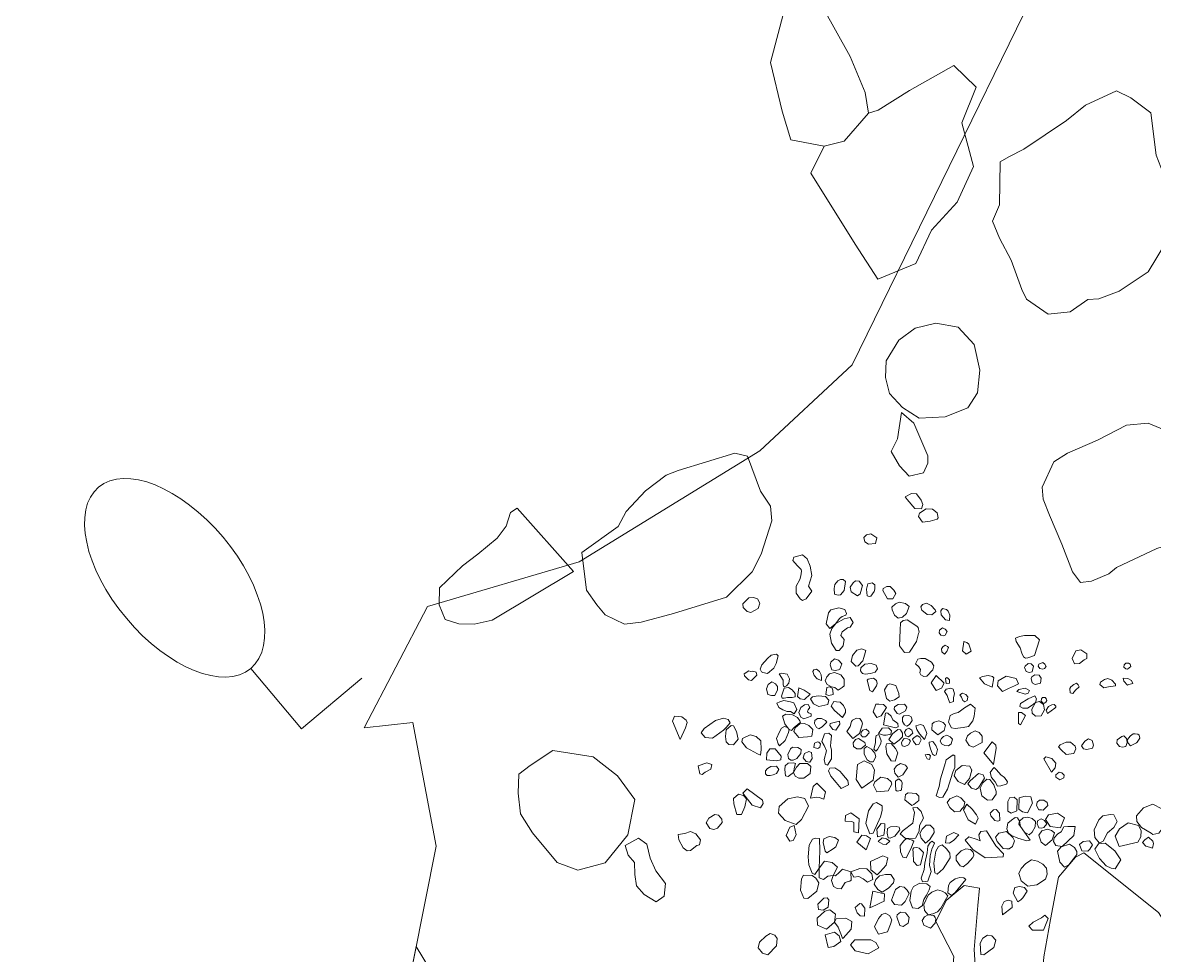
# Model space of a CAD drawing. Header units: metres. Extents: x -10443 to -4073, y -33280 to -26846.
# Drawn here: x -7935.38 to -7928.21, y -29708.16 to -29702.25 of the extents above; entities that cross this region are included whole.
import ezdxf

# ---------------------------------------------------------------- set-up
doc = ezdxf.new("R2010")
doc.units = ezdxf.units.M
doc.header["$MEASUREMENT"] = 0
doc.linetypes.add('CONTINUOUS_1', pattern=[0])
doc.linetypes.add('CONTINUOUS_2', pattern=[0])
for name, color, linetype, lineweight in [('木', 254, 'CONTINUOUS_2', 18), ('石', 241, 'CONTINUOUS_2', 18), ('護岸', 241, 'CONTINUOUS_2', 18)]:
    doc.layers.add(name, color=color, linetype=linetype, lineweight=lineweight)

msp = doc.modelspace()

# ---------------------------------------------------------------- linework, layer by layer
at = {"layer": '木', "color": 1, "linetype": 'CONTINUOUS_1', "lineweight": 18}
for p, q in [((-7933.618, -29706.7295), (-7933.9394, -29706.3465)), ((-7933.235, -29706.4081), (-7933.618, -29706.7295))]:
    msp.add_line(p, q, dxfattribs=at)
msp.add_ellipse((-7934.4215, -29705.7719), major_axis=(-0.4821, 0.5745), ratio=0.533333, dxfattribs=at)
at = {"layer": '石', "color": 4, "linetype": 'CONTINUOUS_2', "lineweight": 18, "flags": 128}
for points in [[(-7930.3068, -29703.0378), (-7930.5165, -29702.9964), (-7930.5727, -29702.8156), (-7930.6466, -29702.5065), (-7930.5567, -29702.1713), (-7930.316, -29702.1549), (-7930.1418, -29702.4699), (-7930.0463, -29702.6974), (-7930.0261, -29702.8288)], [(-7929.1915, -29703.1362), (-7929.1961, -29703.4087), (-7929.2398, -29703.5125), (-7929.1954, -29703.6201), (-7929.1211, -29703.7593), (-7929.0528, -29703.9459), (-7929.0235, -29704.0061), (-7928.8859, -29704.1027), (-7928.748, -29704.0859), (-7928.6356, -29704.0093), (-7928.5659, -29704.0039), (-7928.4368, -29703.9556), (-7928.2531, -29703.8333), (-7928.089, -29703.5613), (-7928.0843, -29703.3983), (-7928.2019, -29703.094), (-7928.2361, -29702.8258), (-7928.3622, -29702.7302), (-7928.4546, -29702.6875), (-7928.6508, -29702.778), (-7928.7708, -29702.8751), (-7929.0403, -29703.0552), (-7929.1368, -29703.1044), (-7929.1915, -29703.1362)], [(-7929.8108, -29704.6932), (-7929.7052, -29704.7601), (-7929.5392, -29704.7516), (-7929.3958, -29704.695), (-7929.3338, -29704.6004), (-7929.3193, -29704.4576), (-7929.3549, -29704.293), (-7929.4569, -29704.1842), (-7929.5987, -29704.1583), (-7929.7304, -29704.191), (-7929.8331, -29704.2666), (-7929.9137, -29704.3979), (-7929.9172, -29704.5033), (-7929.8933, -29704.6034), (-7929.8108, -29704.6932)], [(-7929.6493, -29704.9995), (-7929.7387, -29704.7918), (-7929.8156, -29704.7255), (-7929.8417, -29704.8923), (-7929.8813, -29704.9715), (-7929.8297, -29705.0625), (-7929.7681, -29705.1275), (-7929.6759, -29705.1067), (-7929.6495, -29705.0456), (-7929.6493, -29704.9995)], [(-7928.8507, -29705.0381), (-7928.9248, -29705.1969), (-7928.9187, -29705.2743), (-7928.8789, -29705.3751), (-7928.8001, -29705.5588), (-7928.7334, -29705.7338), (-7928.6817, -29705.8011), (-7928.613, -29705.793), (-7928.5027, -29705.7476), (-7928.4543, -29705.707), (-7928.1991, -29705.5871), (-7928.0964, -29705.555), (-7927.866, -29705.3971), (-7927.7318, -29705.3128), (-7927.6659, -29705.2622), (-7927.6444, -29705.1192), (-7927.6083, -29705.0583), (-7927.6531, -29704.9404), (-7927.7347, -29704.8038), (-7927.8613, -29704.7569), (-7927.9598, -29704.7406), (-7928.1018, -29704.855), (-7928.2538, -29704.7917), (-7928.3908, -29704.8054), (-7928.5733, -29704.8996), (-7928.7651, -29704.9828), (-7928.8507, -29705.0381)], [(-7932.1694, -29706.9613), (-7932.0257, -29706.8672), (-7931.7697, -29706.9069), (-7931.6159, -29707.027), (-7931.5052, -29707.178), (-7931.5507, -29707.4017), (-7931.6931, -29707.5795), (-7931.8671, -29707.6249), (-7931.9983, -29707.5759), (-7932.155, -29707.3892), (-7932.2308, -29707.2673), (-7932.2453, -29707.1363), (-7932.2405, -29707.0156), (-7932.1694, -29706.9613)], [(-7928.2344, -29707.3912), (-7928.2945, -29707.3552), (-7928.3244, -29707.3158), (-7928.328, -29707.2796), (-7928.2826, -29707.2289), (-7928.2234, -29707.2059), (-7928.1672, -29707.2373), (-7928.1249, -29707.282), (-7928.1403, -29707.3311), (-7928.1857, -29707.3911), (-7928.2232, -29707.399), (-7928.2344, -29707.3912)], [(-7931.5682, -29707.4679), (-7931.4834, -29707.4215), (-7931.4292, -29707.4608), (-7931.4081, -29707.5491), (-7931.3728, -29707.6291), (-7931.3125, -29707.7093), (-7931.3195, -29707.7894), (-7931.3707, -29707.8253), (-7931.4475, -29707.7801), (-7931.4945, -29707.7241), (-7931.5055, -29707.6521), (-7931.5085, -29707.5769), (-7931.5485, -29707.5292), (-7931.5682, -29707.4679)], [(-7928.5186, -29707.598), (-7928.5614, -29707.5507), (-7928.5914, -29707.4926), (-7928.5687, -29707.4578), (-7928.5256, -29707.4531), (-7928.465, -29707.5028), (-7928.4255, -29707.5592), (-7928.4622, -29707.6167), (-7928.4874, -29707.6127), (-7928.5186, -29707.598)], [(-7929.0301, -29709.6268), (-7929.0376, -29709.498), (-7929.02, -29709.1109), (-7928.9771, -29708.8157), (-7928.935, -29708.4615), (-7928.9149, -29708.1742), (-7928.8711, -29707.938), (-7928.8218, -29707.6683), (-7928.7147, -29707.5431), (-7928.6604, -29707.5152), (-7928.188, -29707.8928), (-7928.1019, -29708.0291), (-7927.9824, -29708.3476), (-7927.9604, -29708.6738), (-7928.0807, -29708.8958), (-7928.3, -29709.0304), (-7928.3834, -29709.1711), (-7928.6211, -29709.625), (-7928.7874, -29709.768), (-7928.8566, -29709.7518)], [(-7929.4386, -29708.4345), (-7929.4956, -29708.295), (-7929.4849, -29708.1729), (-7929.598, -29707.9497), (-7929.5326, -29707.8171), (-7929.4185, -29707.7213), (-7929.3221, -29707.7394), (-7929.3335, -29707.8479), (-7929.3561, -29708.1285), (-7929.3463, -29708.2581), (-7929.3389, -29708.4144), (-7929.3983, -29708.4573), (-7929.4386, -29708.4345)]]:
    msp.add_lwpolyline(points, dxfattribs=at)
for points in [[(-7930.3068, -29703.0378), (-7930.3909, -29703.2092), (-7930.1102, -29703.6575), (-7929.9654, -29703.8806), (-7929.726, -29703.7805), (-7929.6269, -29703.5701), (-7929.4642, -29703.3912), (-7929.3609, -29703.1667), (-7929.4347, -29702.8892), (-7929.3429, -29702.6638), (-7929.4837, -29702.5255), (-7929.7656, -29702.6844), (-7929.9638, -29702.8084), (-7930.0261, -29702.8288), (-7930.18, -29703.0057)], [(-7931.841, -29705.6117), (-7931.812, -29705.8504), (-7931.7464, -29705.9428), (-7931.6935, -29706.0059), (-7931.5709, -29706.0664), (-7931.4659, -29706.054), (-7931.2617, -29705.9982), (-7930.9255, -29705.8954), (-7930.7628, -29705.7345), (-7930.7045, -29705.6223), (-7930.6384, -29705.4114), (-7930.6453, -29705.3176), (-7930.7086, -29705.2233), (-7930.791, -29705.0016), (-7930.8716, -29704.9815), (-7931.2323, -29705.093), (-7931.3084, -29705.121), (-7931.4386, -29705.2222), (-7931.5605, -29705.3524), (-7931.6121, -29705.4475)], [(-7929.6895, -29705.3345), (-7929.7311, -29705.3327), (-7929.78, -29705.2758), (-7929.7934, -29705.2599), (-7929.7524, -29705.2384), (-7929.7217, -29705.2398), (-7929.6906, -29705.2811), (-7929.6801, -29705.3077)], [(-7932.4093, -29706.0407), (-7932.5241, -29706.0654), (-7932.6214, -29706.0633), (-7932.7079, -29706.0363), (-7932.7453, -29705.9442), (-7932.7445, -29705.8359), (-7932.598, -29705.6971), (-7932.5006, -29705.6233), (-7932.379, -29705.5213), (-7932.3203, -29705.4441), (-7932.2932, -29705.3576), (-7932.2519, -29705.3309), (-7931.8949, -29705.7326)], [(-7929.6347, -29705.4124), (-7929.6829, -29705.4198), (-7929.7093, -29705.3841), (-7929.7029, -29705.3622), (-7929.6607, -29705.3351), (-7929.6204, -29705.3367), (-7929.5897, -29705.3605), (-7929.5829, -29705.3926), (-7929.5908, -29705.4015)], [(-7929.98, -29705.554), (-7930.0246, -29705.5599), (-7930.048, -29705.5442), (-7930.0555, -29705.5166), (-7930.0385, -29705.4992), (-7930.0103, -29705.4944), (-7929.9726, -29705.5187)], [(-7930.4057, -29705.8262), (-7930.3852, -29705.8562), (-7930.4204, -29705.9058), (-7930.4431, -29705.9166), (-7930.4589, -29705.9063), (-7930.4839, -29705.8694), (-7930.4826, -29705.8246), (-7930.461, -29705.7829), (-7930.4538, -29705.7591), (-7930.4506, -29705.7305), (-7930.4523, -29705.7201), (-7930.4783, -29705.6947), (-7930.505, -29705.6628), (-7930.4987, -29705.6422), (-7930.444, -29705.6258), (-7930.4149, -29705.6521), (-7930.3939, -29705.6982), (-7930.3837, -29705.7582)], [(-7930.1787, -29705.8521), (-7930.2023, -29705.8802), (-7930.2185, -29705.8819), (-7930.2399, -29705.8762), (-7930.2437, -29705.8393), (-7930.2378, -29705.8154), (-7930.2202, -29705.7913), (-7930.2035, -29705.7831), (-7930.1855, -29705.7834), (-7930.17, -29705.7963)], [(-7930.078, -29705.8734), (-7930.0953, -29705.8856), (-7930.1354, -29705.8602), (-7930.1407, -29705.8324), (-7930.1232, -29705.8035), (-7930.1072, -29705.7917), (-7930.0839, -29705.7941), (-7930.0626, -29705.8204)], [(-7930.0104, -29705.8891), (-7930.0218, -29705.8916), (-7930.0342, -29705.8871), (-7930.0381, -29705.8439), (-7930.0288, -29705.8109), (-7930.0026, -29705.8047), (-7929.9845, -29705.8178), (-7929.9847, -29705.8439), (-7929.9886, -29705.8598)], [(-7929.8712, -29705.9049), (-7929.9047, -29705.9062), (-7929.9346, -29705.8518), (-7929.9327, -29705.84), (-7929.9085, -29705.8284), (-7929.8871, -29705.8277), (-7929.8643, -29705.8511), (-7929.8529, -29705.8722)], [(-7930.7242, -29705.9672), (-7930.7713, -29705.9913), (-7930.7946, -29705.986), (-7930.8186, -29705.9602), (-7930.821, -29705.9362), (-7930.7831, -29705.8985), (-7930.7547, -29705.8971), (-7930.7285, -29705.9058), (-7930.7129, -29705.9328)], [(-7929.7852, -29705.998), (-7929.8104, -29706.0223), (-7929.8365, -29706.0277), (-7929.8597, -29706.0086), (-7929.8748, -29705.9756), (-7929.8784, -29705.9582), (-7929.8538, -29705.9368), (-7929.8308, -29705.9277), (-7929.7907, -29705.9342), (-7929.7684, -29705.9532)], [(-7929.6249, -29706.006), (-7929.6536, -29706.0057), (-7929.6884, -29705.9782), (-7929.6938, -29705.9568), (-7929.6831, -29705.9414), (-7929.6571, -29705.9339), (-7929.6285, -29705.9484), (-7929.6025, -29705.9746), (-7929.5997, -29705.9864)], [(-7930.2315, -29706.0623), (-7930.2696, -29706.0939), (-7930.2939, -29706.0635), (-7930.2794, -29705.9936), (-7930.2631, -29705.9751), (-7930.2139, -29705.9633), (-7930.1744, -29705.9739), (-7930.1643, -29705.9985), (-7930.1697, -29706.0089), (-7930.1917, -29706.0179), (-7930.2094, -29706.0292)], [(-7929.5125, -29706.0435), (-7929.5378, -29706.0396), (-7929.5645, -29706.0077), (-7929.566, -29705.9806), (-7929.5563, -29705.9678), (-7929.5319, -29705.9725), (-7929.5197, -29705.9843), (-7929.5107, -29706.0082)], [(-7930.1801, -29706.1643), (-7930.1868, -29706.2042), (-7930.2112, -29706.2329), (-7930.2292, -29706.2339), (-7930.2591, -29706.1869), (-7930.2708, -29706.1294), (-7930.2586, -29706.0933), (-7930.2315, -29706.0623), (-7930.1801, -29706.0321), (-7930.1415, -29706.0233), (-7930.1231, -29706.0551), (-7930.141, -29706.0843), (-7930.1576, -29706.0899), (-7930.1912, -29706.1146), (-7930.2015, -29706.1374)], [(-7929.7211, -29706.1749), (-7929.7657, -29706.2442), (-7929.7977, -29706.2462), (-7929.8296, -29706.2039), (-7929.8237, -29706.1033), (-7929.8226, -29706.0582), (-7929.8058, -29706.0423), (-7929.7794, -29706.0379), (-7929.7194, -29706.0778), (-7929.7107, -29706.0882), (-7929.7034, -29706.1158), (-7929.7081, -29706.125)], [(-7929.5397, -29706.1349), (-7929.5517, -29706.1394), (-7929.5663, -29706.1359), (-7929.5774, -29706.12), (-7929.5747, -29706.1044), (-7929.5568, -29706.0901), (-7929.5395, -29706.0976), (-7929.5266, -29706.112)], [(-7928.9731, -29706.264), (-7929.0158, -29706.2786), (-7929.0295, -29706.2812), (-7929.0441, -29706.2723), (-7929.0527, -29706.2494), (-7929.0652, -29706.2155), (-7929.0886, -29706.175), (-7929.0945, -29706.1552), (-7929.0685, -29706.144), (-7929.0371, -29706.1371), (-7928.9708, -29706.1381), (-7928.9424, -29706.1656)], [(-7930.0912, -29706.33), (-7930.1055, -29706.3317), (-7930.1345, -29706.3018), (-7930.127, -29706.2648), (-7930.0984, -29706.2313), (-7930.068, -29706.2216), (-7930.0421, -29706.2328), (-7930.054, -29706.2767), (-7930.0619, -29706.2983)], [(-7929.5299, -29706.2384), (-7929.5435, -29706.2561), (-7929.561, -29706.2408), (-7929.562, -29706.2228), (-7929.5536, -29706.2102), (-7929.5386, -29706.2), (-7929.5239, -29706.2081), (-7929.5192, -29706.2137)], [(-7929.3751, -29706.2366), (-7929.4058, -29706.257), (-7929.4298, -29706.2347), (-7929.422, -29706.1785), (-7929.4208, -29706.1757), (-7929.4012, -29706.1823), (-7929.3895, -29706.192)], [(-7928.6886, -29706.3153), (-7928.7195, -29706.3164), (-7928.7349, -29706.2833), (-7928.7115, -29706.2353), (-7928.6792, -29706.2294), (-7928.6428, -29706.2538), (-7928.6415, -29706.2828), (-7928.6578, -29706.2929)], [(-7930.6652, -29706.3781), (-7930.6951, -29706.3725), (-7930.7029, -29706.3688), (-7930.7122, -29706.3521), (-7930.702, -29706.3239), (-7930.6647, -29706.284), (-7930.6423, -29706.2628), (-7930.6075, -29706.2564), (-7930.5969, -29706.2672), (-7930.6109, -29706.3152), (-7930.6259, -29706.3443)], [(-7930.2148, -29706.3557), (-7930.2356, -29706.3591), (-7930.2572, -29706.3559), (-7930.2692, -29706.3247), (-7930.2637, -29706.3059), (-7930.2408, -29706.2867), (-7930.2164, -29706.2933), (-7930.1941, -29706.3171), (-7930.2067, -29706.3513)], [(-7929.6558, -29706.3965), (-7929.6752, -29706.3987), (-7929.6929, -29706.3875), (-7929.6995, -29706.3754), (-7929.695, -29706.3527), (-7929.707, -29706.3356), (-7929.7284, -29706.317), (-7929.713, -29706.2876), (-7929.6947, -29706.284), (-7929.6659, -29706.2846), (-7929.6261, -29706.3067), (-7929.6107, -29706.3292), (-7929.6182, -29706.3555)], [(-7930.7668, -29706.424), (-7930.7847, -29706.4185), (-7930.8104, -29706.3945), (-7930.814, -29706.3809), (-7930.7837, -29706.3626), (-7930.772, -29706.3662), (-7930.759, -29706.3639), (-7930.7364, -29706.3701), (-7930.7334, -29706.3897)], [(-7930.5668, -29706.4201), (-7930.5924, -29706.3802), (-7930.5771, -29706.3759), (-7930.54, -29706.3826), (-7930.5259, -29706.4117), (-7930.5305, -29706.4399), (-7930.5448, -29706.4575), (-7930.5577, -29706.4628), (-7930.5642, -29706.4588), (-7930.5668, -29706.4492)], [(-7930.3234, -29706.4233), (-7930.3513, -29706.4125), (-7930.3695, -29706.3923), (-7930.3781, -29706.3665), (-7930.3726, -29706.3548), (-7930.3549, -29706.3505), (-7930.3364, -29706.3669), (-7930.3261, -29706.3877), (-7930.3235, -29706.4091)], [(-7930.2181, -29706.4841), (-7930.2376, -29706.4684), (-7930.2592, -29706.464), (-7930.2872, -29706.4487), (-7930.3, -29706.4259), (-7930.2886, -29706.3989), (-7930.2718, -29706.3807), (-7930.2411, -29706.3717), (-7930.2008, -29706.3872), (-7930.1795, -29706.4145), (-7930.1801, -29706.4575), (-7930.1918, -29706.4673)], [(-7930.0117, -29706.378), (-7930.0461, -29706.3821), (-7930.0637, -29706.3779), (-7930.0752, -29706.3628), (-7930.0735, -29706.3437), (-7930.0495, -29706.3188), (-7930.0075, -29706.3155), (-7929.9776, -29706.3258), (-7929.9693, -29706.3483), (-7929.9821, -29706.3697)], [(-7928.9883, -29706.3684), (-7929.0072, -29706.3732), (-7929.0266, -29706.3659), (-7929.0364, -29706.3402), (-7929.0327, -29706.3324), (-7929.0133, -29706.3161), (-7928.9946, -29706.3178), (-7928.9788, -29706.3329)], [(-7928.9111, -29706.3461), (-7928.921, -29706.352), (-7928.9398, -29706.3465), (-7928.9501, -29706.3324), (-7928.9451, -29706.3187), (-7928.9215, -29706.3083), (-7928.9088, -29706.3206), (-7928.9002, -29706.3338)], [(-7928.3837, -29706.3511), (-7928.3957, -29706.3494), (-7928.407, -29706.3388), (-7928.405, -29706.3229), (-7928.395, -29706.3122), (-7928.3784, -29706.3124), (-7928.3681, -29706.3203), (-7928.3636, -29706.3342)], [(-7930.6013, -29706.4814), (-7930.6198, -29706.5171), (-7930.6405, -29706.5191), (-7930.6637, -29706.5126), (-7930.6721, -29706.4759), (-7930.6601, -29706.4493), (-7930.6386, -29706.4313), (-7930.6142, -29706.445), (-7930.6014, -29706.4603)], [(-7930.0002, -29706.4958), (-7930.0176, -29706.4856), (-7930.0331, -29706.4207), (-7930.0277, -29706.4145), (-7929.9944, -29706.4078), (-7929.9746, -29706.423), (-7929.9705, -29706.4426), (-7929.9738, -29706.4577)], [(-7929.8613, -29706.5447), (-7929.8891, -29706.5539), (-7929.9107, -29706.5366), (-7929.9242, -29706.4824), (-7929.904, -29706.4495), (-7929.8891, -29706.4441), (-7929.8516, -29706.4551), (-7929.8328, -29706.5049), (-7929.83, -29706.5273)], [(-7929.563, -29706.4717), (-7929.5962, -29706.4871), (-7929.6274, -29706.4372), (-7929.5965, -29706.3918), (-7929.5475, -29706.4375), (-7929.5482, -29706.4451)], [(-7929.5122, -29706.4409), (-7929.5341, -29706.4415), (-7929.5378, -29706.4104), (-7929.5283, -29706.4048), (-7929.5216, -29706.4086), (-7929.5128, -29706.419)], [(-7929.242, -29706.4649), (-7929.2893, -29706.4443), (-7929.3216, -29706.4059), (-7929.3025, -29706.397), (-7929.2664, -29706.3915), (-7929.24, -29706.3976), (-7929.2321, -29706.407)], [(-7929.1376, -29706.4728), (-7929.1753, -29706.4926), (-7929.2075, -29706.4571), (-7929.2035, -29706.4253), (-7929.1527, -29706.3957), (-7929.0891, -29706.4097), (-7929.0742, -29706.4443), (-7929.0997, -29706.4575)], [(-7928.9355, -29706.4398), (-7928.9689, -29706.4489), (-7928.9876, -29706.4386), (-7928.9946, -29706.4106), (-7928.9898, -29706.3995), (-7928.9708, -29706.3875), (-7928.9432, -29706.3903), (-7928.9302, -29706.4086)], [(-7928.7141, -29706.4853), (-7928.7308, -29706.5048), (-7928.7468, -29706.5017), (-7928.7498, -29706.4728), (-7928.743, -29706.4631), (-7928.7245, -29706.4476), (-7928.7067, -29706.4398), (-7928.6965, -29706.4501), (-7928.6904, -29706.4639)], [(-7928.505, -29706.4623), (-7928.5335, -29706.4685), (-7928.5588, -29706.4489), (-7928.5555, -29706.4338), (-7928.529, -29706.4169), (-7928.5092, -29706.4109), (-7928.4831, -29706.4209), (-7928.4603, -29706.446), (-7928.4594, -29706.4576)], [(-7928.3748, -29706.4475), (-7928.3848, -29706.4524), (-7928.407, -29706.4273), (-7928.4117, -29706.4077), (-7928.3831, -29706.4108), (-7928.358, -29706.4239), (-7928.3499, -29706.442)], [(-7930.5775, -29706.5225), (-7930.5602, -29706.4718), (-7930.5332, -29706.4664), (-7930.5082, -29706.4832), (-7930.4908, -29706.5048), (-7930.4902, -29706.5271), (-7930.5093, -29706.5306), (-7930.5389, -29706.5318), (-7930.5593, -29706.5348), (-7930.5717, -29706.5341)], [(-7930.476, -29706.5237), (-7930.4677, -29706.4687), (-7930.4323, -29706.4847), (-7930.3956, -29706.5097), (-7930.4307, -29706.5439), (-7930.4589, -29706.5393)], [(-7930.2832, -29706.5744), (-7930.3397, -29706.5887), (-7930.3744, -29706.5699), (-7930.3919, -29706.5397), (-7930.3808, -29706.5257), (-7930.3448, -29706.5198), (-7930.2968, -29706.5245), (-7930.2774, -29706.5467)], [(-7930.2502, -29706.5121), (-7930.277, -29706.5183), (-7930.2953, -29706.5116), (-7930.2891, -29706.4676), (-7930.2731, -29706.4631), (-7930.2556, -29706.472), (-7930.2507, -29706.4853)], [(-7929.4861, -29706.5559), (-7929.5108, -29706.5649), (-7929.5179, -29706.5433), (-7929.5274, -29706.5189), (-7929.5439, -29706.4927), (-7929.5331, -29706.4774), (-7929.5039, -29706.4709), (-7929.4888, -29706.4787), (-7929.4811, -29706.5084), (-7929.4873, -29706.531)], [(-7929.3999, -29706.5495), (-7929.4142, -29706.5588), (-7929.4282, -29706.5496), (-7929.4369, -29706.528), (-7929.4468, -29706.5143), (-7929.4287, -29706.5033), (-7929.4091, -29706.511), (-7929.3965, -29706.5261), (-7929.3956, -29706.5296)], [(-7929.0331, -29706.5091), (-7929.0853, -29706.4931), (-7929.0734, -29706.481), (-7929.0316, -29706.4727), (-7929.0051, -29706.4856), (-7929.0126, -29706.5034)], [(-7929.0175, -29706.5986), (-7929.0464, -29706.598), (-7929.0657, -29706.5876), (-7929.0612, -29706.5697), (-7929.0143, -29706.5392), (-7928.9721, -29706.5198), (-7928.9604, -29706.54), (-7928.9673, -29706.5635), (-7928.9889, -29706.5799)], [(-7930.4963, -29706.6342), (-7930.5198, -29706.6193), (-7930.5399, -29706.6188), (-7930.5686, -29706.6091), (-7930.5926, -29706.5945), (-7930.606, -29706.5673), (-7930.5864, -29706.5587), (-7930.5622, -29706.5501), (-7930.5187, -29706.5578), (-7930.4983, -29706.5643), (-7930.4794, -29706.6066)], [(-7930.3894, -29706.6499), (-7930.4345, -29706.6665), (-7930.455, -29706.6561), (-7930.466, -29706.6252), (-7930.4551, -29706.5941), (-7930.4309, -29706.5769), (-7930.4073, -29706.576), (-7930.3965, -29706.5945), (-7930.4077, -29706.6093), (-7930.4109, -29706.6168), (-7930.4106, -29706.6228), (-7930.4046, -29706.628), (-7930.3876, -29706.6342)], [(-7930.1897, -29706.6576), (-7930.2418, -29706.6139), (-7930.2618, -29706.5858), (-7930.2444, -29706.5559), (-7930.2291, -29706.5572), (-7930.205, -29706.5606), (-7930.1843, -29706.5811), (-7930.172, -29706.6085), (-7930.171, -29706.6265)], [(-7929.9444, -29706.6463), (-7929.9723, -29706.6573), (-7929.9962, -29706.6225), (-7929.9785, -29706.574), (-7929.9592, -29706.5737), (-7929.9295, -29706.5754), (-7929.9108, -29706.5934)], [(-7929.8283, -29706.6359), (-7929.8439, -29706.6324), (-7929.8619, -29706.6043), (-7929.8611, -29706.5903), (-7929.8366, -29706.5744), (-7929.7967, -29706.5732), (-7929.7833, -29706.5911), (-7929.7901, -29706.6149)], [(-7929.3907, -29706.7156), (-7929.4257, -29706.7203), (-7929.4757, -29706.7268), (-7929.4997, -29706.7221), (-7929.5192, -29706.6877), (-7929.5083, -29706.6444), (-7929.4835, -29706.6318), (-7929.4566, -29706.6258), (-7929.4423, -29706.6161), (-7929.418, -29706.5958), (-7929.3789, -29706.5735), (-7929.349, -29706.5992), (-7929.3553, -29706.6494), (-7929.3636, -29706.6776)], [(-7928.9323, -29706.6475), (-7928.968, -29706.6491), (-7928.9886, -29706.631), (-7928.9911, -29706.6048), (-7928.9673, -29706.5635), (-7928.9427, -29706.557), (-7928.9164, -29706.5757), (-7928.9105, -29706.608)], [(-7928.9144, -29706.5691), (-7928.9201, -29706.5655), (-7928.9307, -29706.5534), (-7928.9301, -29706.5392), (-7928.9236, -29706.5307), (-7928.9067, -29706.5301), (-7928.8968, -29706.5407), (-7928.8947, -29706.5489), (-7928.9023, -29706.5605)], [(-7928.8917, -29706.6329), (-7928.8992, -29706.6109), (-7928.884, -29706.5887), (-7928.8638, -29706.578), (-7928.8491, -29706.5759), (-7928.8388, -29706.5862), (-7928.8376, -29706.5923), (-7928.8438, -29706.599)], [(-7931.184, -29706.7226), (-7931.2194, -29706.7972), (-7931.2663, -29706.6807), (-7931.254, -29706.6491), (-7931.2088, -29706.6537), (-7931.1805, -29706.6748), (-7931.1746, -29706.6888)], [(-7930.9433, -29706.7372), (-7931.0144, -29706.7875), (-7931.061, -29706.7841), (-7931.086, -29706.7543), (-7931.067, -29706.7277), (-7930.9958, -29706.6774), (-7930.9445, -29706.6627), (-7930.9136, -29706.6699), (-7930.9014, -29706.6915), (-7930.927, -29706.72)], [(-7930.4968, -29706.7203), (-7930.5142, -29706.7396), (-7930.5275, -29706.7334), (-7930.5381, -29706.7218), (-7930.5561, -29706.6971), (-7930.5699, -29706.6494), (-7930.5492, -29706.6372), (-7930.5078, -29706.6408), (-7930.4757, -29706.6585), (-7930.4597, -29706.6776), (-7930.4565, -29706.6896), (-7930.4606, -29706.6915)], [(-7930.3182, -29706.716), (-7930.3394, -29706.7291), (-7930.3546, -29706.7214), (-7930.3685, -29706.6945), (-7930.3661, -29706.6767), (-7930.3477, -29706.6629), (-7930.3226, -29706.6639), (-7930.2984, -29706.6758), (-7930.2883, -29706.6878)], [(-7930.0821, -29706.7594), (-7930.1243, -29706.7916), (-7930.1508, -29706.7611), (-7930.1619, -29706.7468), (-7930.1424, -29706.7147), (-7930.132, -29706.6831), (-7930.1265, -29706.6746), (-7930.1023, -29706.6622), (-7930.0802, -29706.6641), (-7930.0673, -29706.6823), (-7930.0643, -29706.6971)], [(-7929.9308, -29706.7038), (-7929.9186, -29706.631), (-7929.9106, -29706.6279), (-7929.9031, -29706.6298), (-7929.8823, -29706.649), (-7929.8702, -29706.6719), (-7929.839, -29706.6964), (-7929.8369, -29706.7171), (-7929.8549, -29706.7239)], [(-7929.766, -29706.7009), (-7929.7815, -29706.7115), (-7929.7975, -29706.7037), (-7929.8093, -29706.683), (-7929.8089, -29706.6582), (-7929.8007, -29706.6473), (-7929.7697, -29706.6458), (-7929.7549, -29706.6531), (-7929.75, -29706.6655), (-7929.7489, -29706.6771)], [(-7929.075, -29706.6268), (-7929.0556, -29706.6259), (-7929.0309, -29706.6441), (-7929.0624, -29706.7036), (-7929.0745, -29706.6948), (-7929.0748, -29706.6691)], [(-7930.862, -29706.7452), (-7930.8509, -29706.7945), (-7930.881, -29706.83), (-7930.9095, -29706.8279), (-7930.927, -29706.8127), (-7930.9308, -29706.7781), (-7930.9263, -29706.7366), (-7930.8948, -29706.7085), (-7930.8799, -29706.7094)], [(-7930.5537, -29706.8026), (-7930.5892, -29706.8363), (-7930.5971, -29706.824), (-7930.6079, -29706.7914), (-7930.5896, -29706.7485), (-7930.5761, -29706.7253), (-7930.5576, -29706.7145), (-7930.5381, -29706.7218), (-7930.5275, -29706.7334), (-7930.5323, -29706.7531)], [(-7930.4114, -29706.7804), (-7930.4657, -29706.7846), (-7930.4977, -29706.7465), (-7930.4905, -29706.7227), (-7930.46, -29706.6972), (-7930.4309, -29706.6952), (-7930.4039, -29706.7091), (-7930.3772, -29706.7339), (-7930.3847, -29706.7756)], [(-7930.2326, -29706.7369), (-7930.2522, -29706.7332), (-7930.27, -29706.7092), (-7930.2688, -29706.6952), (-7930.2098, -29706.6811), (-7930.2075, -29706.6993)], [(-7930.0397, -29706.7762), (-7930.0474, -29706.7803), (-7930.0632, -29706.7798), (-7930.0745, -29706.7676), (-7930.0717, -29706.7509), (-7930.0602, -29706.7371), (-7930.0396, -29706.7317), (-7930.0241, -29706.7456), (-7930.0206, -29706.7556)], [(-7929.9621, -29706.7596), (-7929.9388, -29706.7254), (-7929.8983, -29706.7224), (-7929.879, -29706.7423), (-7929.8836, -29706.763), (-7929.9127, -29706.769), (-7929.9299, -29706.7704)], [(-7929.83, -29706.8022), (-7929.8651, -29706.8261), (-7929.8967, -29706.7968), (-7929.8731, -29706.7612), (-7929.839, -29706.7334), (-7929.822, -29706.7348), (-7929.8098, -29706.7569), (-7929.8101, -29706.78)], [(-7929.7729, -29706.7802), (-7929.7898, -29706.7732), (-7929.7973, -29706.7511), (-7929.7869, -29706.7345), (-7929.7698, -29706.7249), (-7929.7513, -29706.7385), (-7929.7435, -29706.7571)], [(-7929.6701, -29706.7962), (-7929.7017, -29706.7613), (-7929.7184, -29706.7329), (-7929.7249, -29706.7112), (-7929.6953, -29706.7028), (-7929.6772, -29706.7089), (-7929.6593, -29706.7471), (-7929.6552, -29706.759)], [(-7929.545, -29706.7394), (-7929.5851, -29706.7677), (-7929.6237, -29706.7364), (-7929.6213, -29706.6971), (-7929.6088, -29706.6867), (-7929.5793, -29706.6796), (-7929.5532, -29706.6896), (-7929.5373, -29706.7064)], [(-7930.7283, -29706.888), (-7930.7976, -29706.8505), (-7930.8275, -29706.8107), (-7930.8244, -29706.7904), (-7930.7756, -29706.7683), (-7930.7373, -29706.7775), (-7930.7071, -29706.8064), (-7930.7061, -29706.8611), (-7930.7098, -29706.8961)], [(-7930.2604, -29706.9194), (-7930.2851, -29706.9589), (-7930.3006, -29706.9531), (-7930.3064, -29706.9237), (-7930.2914, -29706.8698), (-7930.307, -29706.8357), (-7930.3213, -29706.8088), (-7930.3044, -29706.7615), (-7930.2771, -29706.7574), (-7930.2591, -29706.7719), (-7930.263, -29706.8164), (-7930.2653, -29706.8361), (-7930.2607, -29706.8641)], [(-7930.0749, -29706.8551), (-7930.0993, -29706.8555), (-7930.1199, -29706.8409), (-7930.1229, -29706.8175), (-7930.1077, -29706.7976), (-7930.0878, -29706.7904), (-7930.0477, -29706.8157), (-7930.0446, -29706.832)], [(-7929.9673, -29706.8608), (-7929.978, -29706.8706), (-7929.9915, -29706.8583), (-7929.9816, -29706.8185), (-7929.9804, -29706.7946), (-7929.9766, -29706.771), (-7929.9595, -29706.7661), (-7929.9454, -29706.8063), (-7929.9472, -29706.8219)], [(-7929.7722, -29706.8316), (-7929.7958, -29706.842), (-7929.8116, -29706.8363), (-7929.8164, -29706.8175), (-7929.8108, -29706.8026), (-7929.7986, -29706.79), (-7929.779, -29706.7917), (-7929.7674, -29706.7961), (-7929.7594, -29706.8067)], [(-7929.7071, -29706.8277), (-7929.7227, -29706.8302), (-7929.7407, -29706.8087), (-7929.7459, -29706.7941), (-7929.7387, -29706.7858), (-7929.7163, -29706.7717), (-7929.6999, -29706.7828), (-7929.6917, -29706.7982)], [(-7929.5015, -29706.8251), (-7929.519, -29706.838), (-7929.5418, -29706.8341), (-7929.563, -29706.8235), (-7929.5719, -29706.8045), (-7929.5629, -29706.7898), (-7929.5494, -29706.7785), (-7929.5284, -29706.7698), (-7929.5081, -29706.7792), (-7929.494, -29706.7939)], [(-7929.3061, -29706.8164), (-7929.3626, -29706.8462), (-7929.3885, -29706.8343), (-7929.4088, -29706.8017), (-7929.3986, -29706.7737), (-7929.3789, -29706.7571), (-7929.3487, -29706.7424), (-7929.3237, -29706.7533), (-7929.3053, -29706.7751)], [(-7928.6429, -29706.8601), (-7928.6625, -29706.8565), (-7928.6757, -29706.838), (-7928.6545, -29706.8084), (-7928.6318, -29706.7918), (-7928.6071, -29706.8029), (-7928.5988, -29706.8326), (-7928.6056, -29706.8512)], [(-7928.4159, -29706.8453), (-7928.4357, -29706.8414), (-7928.4526, -29706.8194), (-7928.45, -29706.7991), (-7928.42, -29706.7786), (-7928.4067, -29706.7738), (-7928.3907, -29706.791), (-7928.3873, -29706.8157), (-7928.3941, -29706.8404)], [(-7928.3645, -29706.8372), (-7928.3809, -29706.8195), (-7928.3858, -29706.8006), (-7928.3789, -29706.7875), (-7928.3652, -29706.7744), (-7928.3479, -29706.7619), (-7928.3361, -29706.7604), (-7928.3192, -29706.7636), (-7928.3095, -29706.7702), (-7928.3068, -29706.7878), (-7928.3239, -29706.8143), (-7928.3273, -29706.8171)], [(-7930.6503, -29706.9282), (-7930.6707, -29706.9264), (-7930.6701, -29706.8835), (-7930.6511, -29706.8569), (-7930.6164, -29706.8561), (-7930.5781, -29706.9031), (-7930.5801, -29706.926), (-7930.6088, -29706.9312)], [(-7930.4793, -29706.9179), (-7930.5024, -29706.9279), (-7930.5182, -29706.9278), (-7930.5315, -29706.9176), (-7930.5373, -29706.891), (-7930.5192, -29706.8554), (-7930.5064, -29706.8462), (-7930.4727, -29706.8479), (-7930.4521, -29706.8613), (-7930.4543, -29706.8867)], [(-7930.4206, -29706.9363), (-7930.4386, -29706.9129), (-7930.4306, -29706.885), (-7930.4031, -29706.8737), (-7930.3866, -29706.8803), (-7930.383, -29706.9174), (-7930.3973, -29706.9397), (-7930.3996, -29706.9407)], [(-7930.3342, -29706.846), (-7930.3459, -29706.8546), (-7930.3715, -29706.8466), (-7930.368, -29706.8212), (-7930.3493, -29706.8126), (-7930.3404, -29706.8134), (-7930.3285, -29706.8247)], [(-7929.9957, -29706.9377), (-7930.0154, -29706.9386), (-7930.0331, -29706.9259), (-7930.0526, -29706.8895), (-7930.0533, -29706.8531), (-7930.0361, -29706.8418), (-7930.0066, -29706.8572), (-7929.9844, -29706.8827), (-7929.9779, -29706.9063)], [(-7929.8572, -29706.9346), (-7929.8814, -29706.9324), (-7929.9101, -29706.8869), (-7929.9164, -29706.8414), (-7929.9111, -29706.8252), (-7929.882, -29706.822), (-7929.8533, -29706.8534), (-7929.8384, -29706.881)], [(-7929.5965, -29706.8951), (-7929.6064, -29706.8974), (-7929.6198, -29706.8898), (-7929.635, -29706.8506), (-7929.6415, -29706.8218), (-7929.6407, -29706.8129), (-7929.6186, -29706.8097), (-7929.5984, -29706.8352), (-7929.5883, -29706.8598)], [(-7929.2325, -29706.9548), (-7929.2944, -29706.881), (-7929.2422, -29706.8124), (-7929.218, -29706.8328), (-7929.2158, -29706.8523)], [(-7928.7247, -29706.8851), (-7928.7727, -29706.8912), (-7928.8035, -29706.8615), (-7928.8205, -29706.8427), (-7928.8099, -29706.8314), (-7928.7737, -29706.814), (-7928.7449, -29706.8146), (-7928.7163, -29706.8402), (-7928.7118, -29706.8554)], [(-7931.0947, -29707.0154), (-7931.1043, -29706.9632), (-7931.0493, -29706.9443), (-7931.0183, -29706.956), (-7931.0252, -29706.9843), (-7931.0604, -29707.0043), (-7931.079, -29707.0187)], [(-7930.5003, -29707.0062), (-7930.5337, -29707.0313), (-7930.5509, -29707.0268), (-7930.555, -29706.9862), (-7930.5526, -29706.9637), (-7930.5349, -29706.9465), (-7930.5014, -29706.9451), (-7930.4876, -29706.9493), (-7930.4947, -29706.9718)], [(-7930.4351, -29707.0418), (-7930.4669, -29707.0419), (-7930.4909, -29707.0302), (-7930.5003, -29707.0062), (-7930.4819, -29706.9713), (-7930.4608, -29706.95), (-7930.4116, -29706.9495), (-7930.3902, -29706.9687), (-7930.3949, -29707.0116)], [(-7929.9955, -29707.0536), (-7930.0674, -29707.1051), (-7930.1031, -29707.05), (-7930.0957, -29706.9553), (-7930.0522, -29706.9312), (-7930.0042, -29706.9546), (-7929.9872, -29706.9918)], [(-7929.8074, -29707.0203), (-7929.8375, -29707.035), (-7929.8592, -29707.0106), (-7929.8626, -29706.984), (-7929.8486, -29706.9628), (-7929.8216, -29706.9484), (-7929.7906, -29706.9601), (-7929.7772, -29706.9761)], [(-7929.639, -29706.9229), (-7929.6541, -29706.919), (-7929.6661, -29706.8948), (-7929.653, -29706.8921), (-7929.6408, -29706.8926), (-7929.6326, -29706.901)], [(-7929.5251, -29707.1121), (-7929.5545, -29707.1615), (-7929.5747, -29707.1655), (-7929.5956, -29707.1547), (-7929.5775, -29707.0947), (-7929.57, -29707.0459), (-7929.5448, -29706.9634), (-7929.5338, -29706.9258), (-7929.4894, -29706.8944), (-7929.4783, -29706.9005), (-7929.4784, -29706.975), (-7929.49, -29707.0048)], [(-7928.8649, -29707.0044), (-7928.9146, -29706.9198), (-7928.9025, -29706.9061), (-7928.8643, -29706.9165), (-7928.8381, -29706.9476), (-7928.842, -29706.9768)], [(-7930.6295, -29707.0206), (-7930.6492, -29707.0253), (-7930.6677, -29707.0243), (-7930.679, -29707.0137), (-7930.6781, -29706.9964), (-7930.6646, -29706.9815), (-7930.6436, -29706.9686), (-7930.6074, -29706.9666), (-7930.5938, -29706.9871), (-7930.6089, -29707.0127)], [(-7930.1525, -29707.0842), (-7930.1989, -29707.108), (-7930.2312, -29707.0696), (-7930.2643, -29707.0301), (-7930.2787, -29706.9961), (-7930.2704, -29706.9785), (-7930.2393, -29706.9755), (-7930.2066, -29706.9976), (-7930.1918, -29707.0152), (-7930.1735, -29707.0371), (-7930.1569, -29707.0568)], [(-7929.3854, -29707.0449), (-7929.4169, -29707.0815), (-7929.4572, -29707.0634), (-7929.4824, -29707.0278), (-7929.4717, -29706.9937), (-7929.4317, -29706.9625), (-7929.3824, -29706.9668), (-7929.3728, -29706.9886), (-7929.3709, -29706.9918)], [(-7929.3284, -29707.1025), (-7929.3457, -29707.1147), (-7929.3727, -29707.1051), (-7929.3956, -29707.0778), (-7929.3814, -29707.0581), (-7929.3287, -29707.013), (-7929.2982, -29707.0213), (-7929.2894, -29707.043)], [(-7929.187, -29707.0913), (-7929.2089, -29707.092), (-7929.2225, -29707.0645), (-7929.2458, -29707.0368), (-7929.2552, -29707.0058), (-7929.2385, -29706.9835), (-7929.2288, -29706.9753), (-7929.2145, -29706.9881), (-7929.1865, -29707.0201), (-7929.163, -29707.0369), (-7929.1436, -29707.0656), (-7929.1486, -29707.078), (-7929.1539, -29707.0801)], [(-7928.8139, -29707.0525), (-7928.8375, -29707.0356), (-7928.8388, -29707.0214), (-7928.8173, -29707.0034), (-7928.8004, -29707.0081), (-7928.7851, -29707.0235), (-7928.7871, -29707.0394)], [(-7930.3921, -29707.1686), (-7930.3761, -29707.0949), (-7930.353, -29707.0738), (-7930.3211, -29707.1055), (-7930.2971, -29707.1278), (-7930.3081, -29707.176), (-7930.3369, -29707.1648), (-7930.3579, -29707.163)], [(-7929.9011, -29707.1214), (-7929.9721, -29707.1296), (-7929.9934, -29707.0873), (-7929.9848, -29707.0659), (-7929.9476, -29707.0364), (-7929.9059, -29707.0439), (-7929.8808, -29707.0654), (-7929.8773, -29707.0801)], [(-7929.8172, -29707.1168), (-7929.8218, -29707.1207), (-7929.8431, -29707.1253), (-7929.8524, -29707.1189), (-7929.8548, -29707.0823), (-7929.8539, -29707.0618), (-7929.8428, -29707.0525), (-7929.8324, -29707.047), (-7929.8156, -29707.0605), (-7929.8118, -29707.0707)], [(-7929.2411, -29707.1795), (-7929.2715, -29707.1814), (-7929.3076, -29707.1538), (-7929.3168, -29707.1049), (-7929.3004, -29707.0723), (-7929.2746, -29707.0482), (-7929.2569, -29707.051), (-7929.2302, -29707.0842), (-7929.2165, -29707.1258), (-7929.2174, -29707.1431)], [(-7930.8088, -29707.2245), (-7930.829, -29707.2722), (-7930.8592, -29707.2728), (-7930.879, -29707.2056), (-7930.8798, -29707.1708), (-7930.8492, -29707.144), (-7930.8172, -29707.1525), (-7930.7978, -29707.1729)], [(-7930.7103, -29707.2293), (-7930.7616, -29707.2133), (-7930.821, -29707.1368), (-7930.7942, -29707.1096), (-7930.6966, -29707.1824), (-7930.6919, -29707.202)], [(-7930.4846, -29707.3347), (-7930.5536, -29707.3095), (-7930.5958, -29707.2634), (-7930.5911, -29707.2205), (-7930.5358, -29707.1724), (-7930.4759, -29707.1593), (-7930.4288, -29707.1711), (-7930.4061, -29707.2193), (-7930.4501, -29707.3041)], [(-7929.7375, -29707.2094), (-7929.7508, -29707.2146), (-7929.7958, -29707.1792), (-7929.791, -29707.1456), (-7929.7745, -29707.1342), (-7929.7229, -29707.1381), (-7929.7072, -29707.1568), (-7929.7069, -29707.1825)], [(-7929.4444, -29707.2507), (-7929.4801, -29707.2559), (-7929.5098, -29707.2277), (-7929.5275, -29707.1953), (-7929.5108, -29707.173), (-7929.4654, -29707.1539), (-7929.4403, -29707.167), (-7929.4145, -29707.1949), (-7929.4209, -29707.2239), (-7929.4334, -29707.2356)], [(-7929.0852, -29707.2493), (-7929.1217, -29707.2635), (-7929.1418, -29707.2508), (-7929.1422, -29707.1898), (-7929.1297, -29707.1639), (-7929.1033, -29707.163), (-7929.0823, -29707.1796)], [(-7928.9852, -29707.2003), (-7929.0169, -29707.2611), (-7929.0491, -29707.2551), (-7929.0719, -29707.2377), (-7929.0715, -29707.1664), (-7929.032, -29707.1558), (-7928.9958, -29707.1596)], [(-7929.9965, -29707.3899), (-7930.0174, -29707.3945), (-7930.0418, -29707.3288), (-7930.0245, -29707.2481), (-7929.9963, -29707.2044), (-7929.9737, -29707.1961), (-7929.9396, -29707.217), (-7929.9389, -29707.246), (-7929.949, -29707.2875)], [(-7929.7283, -29707.4227), (-7929.7905, -29707.4236), (-7929.8247, -29707.395), (-7929.8057, -29707.3727), (-7929.744, -29707.3276), (-7929.7341, -29707.2591), (-7929.7441, -29707.2303), (-7929.717, -29707.2288), (-7929.6923, -29707.2541), (-7929.6775, -29707.2949), (-7929.7019, -29707.3418), (-7929.704, -29707.3773)], [(-7929.3477, -29707.3343), (-7929.3944, -29707.3061), (-7929.4225, -29707.243), (-7929.403, -29707.2072), (-7929.3692, -29707.239), (-7929.3404, -29707.2733), (-7929.3298, -29707.2944)], [(-7928.9184, -29707.2455), (-7928.9297, -29707.2433), (-7928.9451, -29707.2428), (-7928.9603, -29707.2162), (-7928.9563, -29707.1947), (-7928.9414, -29707.1815), (-7928.9139, -29707.1804), (-7928.8931, -29707.196), (-7928.8884, -29707.2156)], [(-7930.9818, -29707.3589), (-7931.0063, -29707.3664), (-7931.0302, -29707.3617), (-7931.0533, -29707.3244), (-7931.0367, -29707.2963), (-7930.9994, -29707.2732), (-7930.976, -29707.2772), (-7930.9537, -29707.301), (-7930.9524, -29707.3236)], [(-7930.1736, -29707.3146), (-7930.1717, -29707.2775), (-7930.1363, -29707.262), (-7930.0838, -29707.3006), (-7930.0896, -29707.388), (-7930.1172, -29707.3818), (-7930.1185, -29707.3226), (-7930.1301, -29707.3158)], [(-7929.1935, -29707.3095), (-7929.2068, -29707.3148), (-7929.2249, -29707.31), (-7929.2501, -29707.2815), (-7929.2549, -29707.2631), (-7929.2339, -29707.2431), (-7929.2164, -29707.2414), (-7929.1946, -29707.2645)], [(-7929.023, -29707.4395), (-7929.0786, -29707.4224), (-7929.1195, -29707.4047), (-7929.1375, -29707.3903), (-7929.1485, -29707.363), (-7929.1428, -29707.3263), (-7929.1199, -29707.3071), (-7929.096, -29707.2906), (-7929.0808, -29707.2932), (-7929.069, -29707.3145), (-7929.0727, -29707.3324), (-7929.0614, -29707.349), (-7929.0379, -29707.3844), (-7929.0002, -29707.4357)], [(-7928.9673, -29707.3157), (-7928.9699, -29707.3501), (-7928.9891, -29707.3844), (-7929.0069, -29707.4017), (-7929.0379, -29707.3844), (-7929.0614, -29707.349), (-7929.069, -29707.3145), (-7929.0444, -29707.2923), (-7929.0162, -29707.2883), (-7928.9887, -29707.2967)], [(-7928.9143, -29707.3554), (-7928.9283, -29707.3593), (-7928.9452, -29707.357), (-7928.9571, -29707.3307), (-7928.9542, -29707.3126), (-7928.9313, -29707.3005), (-7928.9103, -29707.3104), (-7928.895, -29707.3306)], [(-7928.8084, -29707.3575), (-7928.8739, -29707.348), (-7928.9031, -29707.3047), (-7928.8841, -29707.2739), (-7928.8284, -29707.2633), (-7928.7836, -29707.2942)], [(-7928.5103, -29707.3874), (-7928.539, -29707.4414), (-7928.5512, -29707.4485), (-7928.5643, -29707.4516), (-7928.5921, -29707.4175), (-7928.5952, -29707.3697), (-7928.5661, -29707.3059), (-7928.5409, -29707.2816), (-7928.4917, -29707.2727), (-7928.4709, -29707.274), (-7928.4494, -29707.3166), (-7928.471, -29707.3536)], [(-7931.1527, -29707.4999), (-7931.1748, -29707.5031), (-7931.1995, -29707.4836), (-7931.2277, -29707.4317), (-7931.2305, -29707.3987), (-7931.189, -29707.3934), (-7931.1531, -29707.3798), (-7931.1204, -29707.3949), (-7931.0891, -29707.4323), (-7931.0951, -29707.4645), (-7931.1128, -29707.4687)], [(-7930.5238, -29707.442), (-7930.5465, -29707.4044), (-7930.5237, -29707.3535), (-7930.4958, -29707.3424), (-7930.4836, -29707.4013), (-7930.5021, -29707.4362)], [(-7929.9284, -29707.4021), (-7929.9692, -29707.4139), (-7929.9719, -29707.3643), (-7929.9445, -29707.3294), (-7929.9228, -29707.3313), (-7929.9225, -29707.357)], [(-7929.8578, -29707.4094), (-7929.8882, -29707.4213), (-7929.8999, -29707.4206), (-7929.9067, -29707.3906), (-7929.9055, -29707.3607), (-7929.8868, -29707.3498), (-7929.8508, -29707.3484), (-7929.8314, -29707.3515), (-7929.8274, -29707.3687), (-7929.8411, -29707.388)], [(-7929.6358, -29707.4298), (-7929.6636, -29707.4543), (-7929.691, -29707.423), (-7929.6993, -29707.3934), (-7929.6853, -29707.3651), (-7929.6593, -29707.3398), (-7929.6343, -29707.34), (-7929.6107, -29707.3639), (-7929.6082, -29707.3866)], [(-7929.1723, -29707.5415), (-7929.2854, -29707.546), (-7929.3636, -29707.493), (-7929.4134, -29707.4357), (-7929.3894, -29707.4137), (-7929.3369, -29707.4298), (-7929.3174, -29707.4383), (-7929.3219, -29707.4244), (-7929.3257, -29707.401), (-7929.3143, -29707.3808), (-7929.2773, -29707.3763), (-7929.2181, -29707.4701), (-7929.1705, -29707.5205)], [(-7929.112, -29707.4749), (-7929.1345, -29707.4902), (-7929.1486, -29707.4903), (-7929.1721, -29707.4876), (-7929.2093, -29707.4432), (-7929.2197, -29707.4154), (-7929.199, -29707.3909), (-7929.1786, -29707.3856), (-7929.1519, -29707.3809), (-7929.1115, -29707.4178), (-7929.1012, -29707.4399)], [(-7928.8625, -29707.432), (-7928.9038, -29707.469), (-7928.9306, -29707.4483), (-7928.9464, -29707.4032), (-7928.9273, -29707.3754), (-7928.8909, -29707.3661), (-7928.865, -29707.3727), (-7928.8462, -29707.3885)], [(-7928.798, -29707.4751), (-7928.8376, -29707.4682), (-7928.8533, -29707.4428), (-7928.8483, -29707.4197), (-7928.8248, -29707.3953), (-7928.8053, -29707.3828), (-7928.7875, -29707.3506), (-7928.7621, -29707.349), (-7928.715, -29707.3488), (-7928.7252, -29707.4061)], [(-7928.3195, -29707.4477), (-7928.4362, -29707.476), (-7928.4625, -29707.4095), (-7928.4348, -29707.3638), (-7928.3793, -29707.3243), (-7928.3143, -29707.3418), (-7928.2974, -29707.3732), (-7928.2995, -29707.4128)], [(-7930.333, -29707.5029), (-7930.3383, -29707.6131), (-7930.3654, -29707.6522), (-7930.3829, -29707.6439), (-7930.4034, -29707.5921), (-7930.4076, -29707.5407), (-7930.4011, -29707.4661), (-7930.3795, -29707.4286), (-7930.3606, -29707.4215), (-7930.3349, -29707.4248)], [(-7930.2891, -29707.5145), (-7930.3004, -29707.5038), (-7930.3135, -29707.4488), (-7930.309, -29707.4261), (-7930.2744, -29707.4124), (-7930.2376, -29707.4169), (-7930.2161, -29707.4355), (-7930.2313, -29707.4778), (-7930.249, -29707.4891)], [(-7930.0392, -29707.4965), (-7930.0985, -29707.4483), (-7930.0675, -29707.4023), (-7930.0372, -29707.4075), (-7930.0116, -29707.4238)], [(-7929.9131, -29707.4625), (-7929.9341, -29707.46), (-7929.9647, -29707.4432), (-7929.9377, -29707.4205), (-7929.9113, -29707.4267), (-7929.8894, -29707.4414)], [(-7929.7571, -29707.4901), (-7929.7877, -29707.5465), (-7929.8086, -29707.5427), (-7929.8236, -29707.5093), (-7929.824, -29707.4695), (-7929.8015, -29707.44), (-7929.7835, -29707.4249), (-7929.7484, -29707.4344), (-7929.7387, -29707.4416)], [(-7929.6276, -29707.6328), (-7929.6498, -29707.6955), (-7929.684, -29707.6998), (-7929.6925, -29707.6746), (-7929.6723, -29707.6199), (-7929.6692, -29707.5804), (-7929.6545, -29707.5145), (-7929.6492, -29707.4738), (-7929.6351, -29707.4494), (-7929.6228, -29707.4415), (-7929.6064, -29707.4536), (-7929.6234, -29707.4915), (-7929.6347, -29707.5333), (-7929.6397, -29707.5949)], [(-7929.5378, -29707.4512), (-7929.5316, -29707.4094), (-7929.4841, -29707.3872), (-7929.4539, -29707.402), (-7929.4849, -29707.434), (-7929.5112, -29707.4548)], [(-7928.6731, -29707.502), (-7928.6889, -29707.4617), (-7928.6658, -29707.4423), (-7928.6243, -29707.4382), (-7928.6069, -29707.4646), (-7928.623, -29707.4914), (-7928.6365, -29707.5035)], [(-7928.225, -29707.4857), (-7928.2454, -29707.4792), (-7928.2676, -29707.4734), (-7928.2886, -29707.4493), (-7928.2742, -29707.4317), (-7928.2514, -29707.4149), (-7928.2245, -29707.4404), (-7928.2194, -29707.4558)], [(-7929.6776, -29707.5121), (-7929.696, -29707.5901), (-7929.7171, -29707.596), (-7929.7404, -29707.5696), (-7929.7427, -29707.5148), (-7929.7438, -29707.4909), (-7929.7379, -29707.4825), (-7929.7192, -29707.4809), (-7929.7042, -29707.4861)], [(-7929.5517, -29707.6172), (-7929.5905, -29707.6498), (-7929.6059, -29707.6426), (-7929.6113, -29707.5799), (-7929.5997, -29707.5052), (-7929.5809, -29707.4741), (-7929.5595, -29707.4644), (-7929.5315, -29707.4893), (-7929.5102, -29707.5175), (-7929.5077, -29707.5472)], [(-7929.3975, -29707.5833), (-7929.425, -29707.604), (-7929.4443, -29707.5978), (-7929.4694, -29707.5622), (-7929.4688, -29707.5334), (-7929.4378, -29707.5014), (-7929.4092, -29707.4904), (-7929.38, -29707.4943), (-7929.363, -29707.5118), (-7929.3582, -29707.5302), (-7929.3632, -29707.5439)], [(-7928.7562, -29707.5906), (-7928.7827, -29707.605), (-7928.8133, -29707.5732), (-7928.8274, -29707.5039), (-7928.805, -29707.478), (-7928.7525, -29707.46), (-7928.7205, -29707.4812), (-7928.7051, -29707.506), (-7928.7042, -29707.5249), (-7928.7123, -29707.5341)], [(-7930.2839, -29707.6631), (-7930.3108, -29707.6839), (-7930.3377, -29707.6728), (-7930.3383, -29707.6131), (-7930.3035, -29707.568), (-7930.2561, -29707.576), (-7930.2211, -29707.6051), (-7930.2499, -29707.6593)], [(-7930.0101, -29707.6226), (-7930.0119, -29707.5698), (-7929.9343, -29707.5338), (-7929.9036, -29707.5459), (-7929.9133, -29707.5925), (-7929.9521, -29707.6353), (-7929.97, -29707.6535)], [(-7928.9585, -29707.7185), (-7929.0152, -29707.7268), (-7929.0585, -29707.693), (-7929.0719, -29707.6452), (-7929.058, -29707.6139), (-7929.0275, -29707.5828), (-7928.9933, -29707.5588), (-7928.9543, -29707.5686), (-7928.9209, -29707.5869), (-7928.8982, -29707.612), (-7928.8939, -29707.6501), (-7928.9039, -29707.6813)], [(-7930.3529, -29707.7582), (-7930.409, -29707.8053), (-7930.4361, -29707.8015), (-7930.4563, -29707.752), (-7930.4501, -29707.6804), (-7930.4363, -29707.6556), (-7930.3832, -29707.6588), (-7930.3586, -29707.6754), (-7930.3395, -29707.7045)], [(-7930.1979, -29707.7424), (-7930.2229, -29707.7421), (-7930.2468, -29707.7285), (-7930.2608, -29707.6907), (-7930.2499, -29707.6593), (-7930.2342, -29707.6612), (-7930.2111, -29707.6401), (-7930.19, -29707.6189), (-7930.1379, -29707.6346), (-7930.1345, -29707.6892), (-7930.1427, -29707.6942), (-7930.1604, -29707.6985), (-7930.1732, -29707.7022)], [(-7930.1379, -29707.6346), (-7930.0812, -29707.6136), (-7930.0351, -29707.6157), (-7930.0032, -29707.6473), (-7929.9969, -29707.6845), (-7930.031, -29707.7008), (-7930.0591, -29707.68), (-7930.0857, -29707.6652), (-7930.1178, -29707.6691)], [(-7929.8978, -29707.7383), (-7929.9379, -29707.7637), (-7929.966, -29707.7471), (-7929.9887, -29707.713), (-7929.9784, -29707.6831), (-7929.9553, -29707.6614), (-7929.9179, -29707.6525), (-7929.8833, -29707.6529), (-7929.8629, -29707.6842), (-7929.8673, -29707.7044)], [(-7929.7754, -29707.789), (-7929.7926, -29707.8235), (-7929.817, -29707.8464), (-7929.8598, -29707.8433), (-7929.8791, -29707.8146), (-7929.854, -29707.7475), (-7929.826, -29707.7288), (-7929.7995, -29707.7337), (-7929.7793, -29707.7521), (-7929.7669, -29707.7724)], [(-7929.7101, -29707.8682), (-7929.747, -29707.8637), (-7929.764, -29707.8167), (-7929.7544, -29707.7578), (-7929.7408, -29707.7275), (-7929.7006, -29707.708), (-7929.6566, -29707.7112), (-7929.6343, -29707.7279), (-7929.6401, -29707.7505), (-7929.6584, -29707.7835), (-7929.6742, -29707.8098), (-7929.6788, -29707.8254), (-7929.6801, -29707.8336), (-7929.684, -29707.8487)], [(-7929.4753, -29707.7675), (-7929.5004, -29707.7862), (-7929.5216, -29707.7694), (-7929.5188, -29707.7222), (-7929.5068, -29707.7027), (-7929.4753, -29707.6802), (-7929.4459, -29707.672), (-7929.4213, -29707.6742), (-7929.4085, -29707.6847)], [(-7929.0794, -29707.8249), (-7929.1081, -29707.771), (-7929.0972, -29707.7347), (-7929.0684, -29707.7283), (-7929.0369, -29707.7349), (-7929.0209, -29707.7581), (-7929.0483, -29707.8), (-7929.061, -29707.813)], [(-7930.2805, -29707.8587), (-7930.3136, -29707.8794), (-7930.3431, -29707.8751), (-7930.3473, -29707.84), (-7930.308, -29707.8015), (-7930.287, -29707.8004), (-7930.276, -29707.8125)], [(-7930.0167, -29707.8646), (-7929.9984, -29707.7584), (-7929.9229, -29707.7753), (-7929.9269, -29707.8212), (-7929.9491, -29707.8327), (-7929.9745, -29707.8446)], [(-7929.5672, -29707.8666), (-7929.5878, -29707.8899), (-7929.6178, -29707.902), (-7929.6466, -29707.9085), (-7929.6698, -29707.8808), (-7929.6748, -29707.8425), (-7929.6471, -29707.7826), (-7929.6243, -29707.7634), (-7929.589, -29707.7492), (-7929.5595, -29707.7575), (-7929.5388, -29707.7696), (-7929.5231, -29707.7883)], [(-7930.2406, -29707.9549), (-7930.2918, -29707.9979), (-7930.3494, -29707.9736), (-7930.3502, -29707.9283), (-7930.3021, -29707.8843), (-7930.2697, -29707.8766), (-7930.2336, -29707.9048)], [(-7930.0512, -29707.9157), (-7930.0781, -29707.9153), (-7930.0975, -29707.8943), (-7930.1099, -29707.8605), (-7930.0798, -29707.8352), (-7930.0695, -29707.839), (-7930.0488, -29707.8659)], [(-7929.1153, -29707.8609), (-7929.1766, -29707.9088), (-7929.1795, -29707.8533), (-7929.1653, -29707.8238), (-7929.1401, -29707.8144), (-7929.1171, -29707.8222)], [(-7930.197, -29708.0387), (-7930.2185, -29707.9868), (-7930.2406, -29707.9549), (-7930.2293, -29707.9336), (-7930.1693, -29707.9282), (-7930.1318, -29707.9494), (-7930.1357, -29707.9991), (-7930.1852, -29708.0556), (-7930.1905, -29708.0577)], [(-7929.9054, -29708.0153), (-7929.962, -29708.0308), (-7929.9868, -29707.9844), (-7929.9622, -29707.9307), (-7929.9407, -29707.9056), (-7929.9207, -29707.8971), (-7929.892, -29707.9131), (-7929.8776, -29707.94), (-7929.8857, -29707.9669)], [(-7929.8065, -29707.9827), (-7929.8263, -29707.9746), (-7929.8461, -29707.9215), (-7929.8429, -29707.907), (-7929.8228, -29707.8902), (-7929.7917, -29707.8948), (-7929.7813, -29707.9073), (-7929.768, -29707.9245), (-7929.7731, -29707.9606)], [(-7929.6031, -29707.9617), (-7929.6334, -29707.9931), (-7929.6754, -29707.974), (-7929.685, -29707.9443), (-7929.6707, -29707.9205), (-7929.6466, -29707.9085), (-7929.611, -29707.9129), (-7929.6031, -29707.9251), (-7929.5987, -29707.9332)], [(-7928.9164, -29708.0052), (-7928.986, -29708.0059), (-7929.0088, -29707.9794), (-7928.9819, -29707.9552), (-7928.9298, -29707.9273), (-7928.9078, -29707.9109), (-7928.8864, -29707.9302)], [(-7930.609, -29708.1043), (-7930.6637, -29708.162), (-7930.6975, -29708.1518), (-7930.7239, -29708.1165), (-7930.715, -29708.0822), (-7930.6756, -29708.0429), (-7930.6493, -29708.0263), (-7930.6194, -29708.0366), (-7930.6037, -29708.0581)], [(-7930.2443, -29708.108), (-7930.2809, -29708.115), (-7930.2995, -29708.0338), (-7930.2416, -29708.0183), (-7930.2102, -29708.0403), (-7930.1999, -29708.0766)], [(-7929.9608, -29708.1166), (-7930.0268, -29708.1561), (-7930.1089, -29708.1364), (-7930.1403, -29708.099), (-7930.1124, -29708.0668), (-7930.0103, -29708.0661), (-7929.9781, -29708.0834)], [(-7929.2954, -29708.1622), (-7929.3131, -29708.1594), (-7929.3178, -29708.0877), (-7929.3014, -29708.0551), (-7929.2709, -29708.0366), (-7929.2437, -29708.0409), (-7929.2186, -29708.0695), (-7929.2315, -29708.1145)], [(-7932.8915, -29708.1081), (-7932.5837, -29708.6184), (-7932.5961, -29708.8838), (-7932.8024, -29709.1128), (-7933.123, -29709.0029), (-7933.0526, -29708.9171)]]:
    msp.add_lwpolyline(points, close=True, dxfattribs=at)
at = {"layer": '護岸', "color": 1, "lineweight": 18, "flags": 128}
msp.add_lwpolyline([(-7925.0305, -29687.6101), (-7919.0167, -29689.9769), (-7916.9005, -29690.9146), (-7916.3655, -29691.3106, 0.118487), (-7916.4571, -29692.8708), (-7916.8051, -29693.1629, 0.307861), (-7917.6195, -29694.5875), (-7918.0474, -29695.2388), (-7918.1429, -29695.3149, 0.21943), (-7919.1042, -29697.0194), (-7919.1409, -29697.6432), (-7918.8618, -29698.4469), (-7919.0279, -29699.0146, 0.208621), (-7919.2646, -29700.5891), (-7919.019, -29701.4588), (-7919.0354, -29702.0684), (-7919.2184, -29702.4197, -0.201585), (-7920.2627, -29703.8211), (-7920.4238, -29703.8101), (-7921.0775, -29704.928), (-7920.7602, -29706.1185, 0.220758), (-7921.9358, -29707.2697), (-7922.9183, -29707.2375), (-7923.1403, -29707.5226), (-7923.3965, -29708.1989), (-7924.5899, -29707.9153), (-7926.787, -29714.3179), (-7926.8491, -29715.5396), (-7927.6728, -29716.9858), (-7927.838, -29719.0794), (-7927.1123, -29719.8788), (-7925.8805, -29720.1165), (-7925.0835, -29720.6475), (-7925.147, -29721.2197), (-7924.7631, -29721.8703), (-7925.2796, -29724.5055), (-7924.9927, -29724.759), (-7924.5089, -29725.2179), (-7923.8846, -29726.224), (-7924.1332, -29727.8401), (-7925.2874, -29729.3553), (-7925.7116, -29730.0571), (-7925.2464, -29730.7293), (-7926.0547, -29731.0617), (-7927.2294, -29731.2814), (-7928.1108, -29731.5267), (-7928.5135, -29732.1364), (-7929.8649, -29733.1468), (-7930.8368, -29732.4303), (-7933.9944, -29733.9679), (-7935.5547, -29733.992), (-7936.0426, -29733.8828), (-7936.6892, -29734.0546), (-7937.3947, -29733.9794), (-7937.9989, -29733.0532), (-7938.788, -29731.9362), (-7938.9556, -29731.0885), (-7939.3133, -29729.9554), (-7939.0722, -29726.7385), (-7939.2204, -29725.2072), (-7937.8386, -29723.1795), (-7936.7513, -29722.355), (-7936.1206, -29722.5177), (-7935.5849, -29722.6452), (-7934.4143, -29722.4698), (-7933.3628, -29722.5977), (-7932.9348, -29722.6889), (-7932.5592, -29722.2858), (-7931.7985, -29722.6689), (-7930.6651, -29722.0007), (-7930.8479, -29720.5067), (-7931.5365, -29719.4701), (-7931.3633, -29718.6164), (-7932.1005, -29718.0324), (-7932.1561, -29717.3378), (-7933.4715, -29716.0941), (-7934.5038, -29715.4529), (-7934.7416, -29714.6394), (-7935.56, -29714.1647), (-7935.3523, -29713.2244), (-7934.6995, -29712.9292), (-7934.6804, -29711.8919), (-7934.1119, -29711.1951), (-7933.7041, -29710.4247), (-7933.7011, -29709.7083), (-7933.0526, -29708.9171), (-7932.7651, -29707.4733), (-7932.9116, -29706.6901), (-7933.22, -29706.7238), (-7932.8203, -29705.9546), (-7931.8577, -29705.6715), (-7930.7137, -29704.9685), (-7930.1285, -29704.4226), (-7928.9935, -29702.0974), (-7928.4394, -29700.9516), (-7927.5728, -29698.8955), (-7927.477, -29697.8642), (-7927.8797, -29697.4708), (-7927.9427, -29696.4975), (-7927.6073, -29696.3546), (-7927.6408, -29694.9721), (-7927.6261, -29693.2171), (-7927.3325, -29691.5742), (-7927.2235, -29691.2634), (-7926.5343, -29689.851), (-7926.6522, -29688.6547), (-7925.0305, -29687.6101)], format="xyb", dxfattribs=at)

doc.saveas('drawing.dxf')
